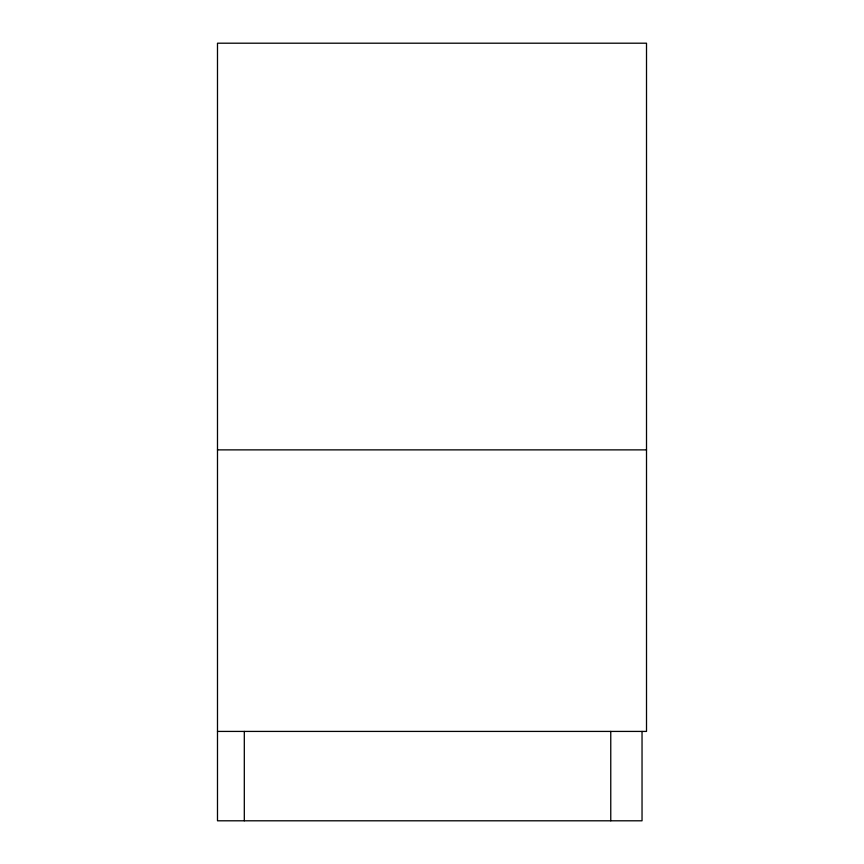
<?xml version="1.0" encoding="UTF-8"?>
<svg xmlns="http://www.w3.org/2000/svg" width="864" height="864" viewBox="0 0 864 864"><rect width="100%" height="100%" fill="white"/><g stroke="black" fill="none" stroke-linecap="round" stroke-linejoin="round"><path stroke-width="1.3" d="M217.49 449.874L646.51 449.874M217.49 731.419L646.51 731.419L646.51 43.2L217.49 43.2L217.49 820.8L642.038 820.8L642.038 731.419M610.762 731.419L610.762 820.8M244.307 731.419L244.307 820.8"/></g></svg>
